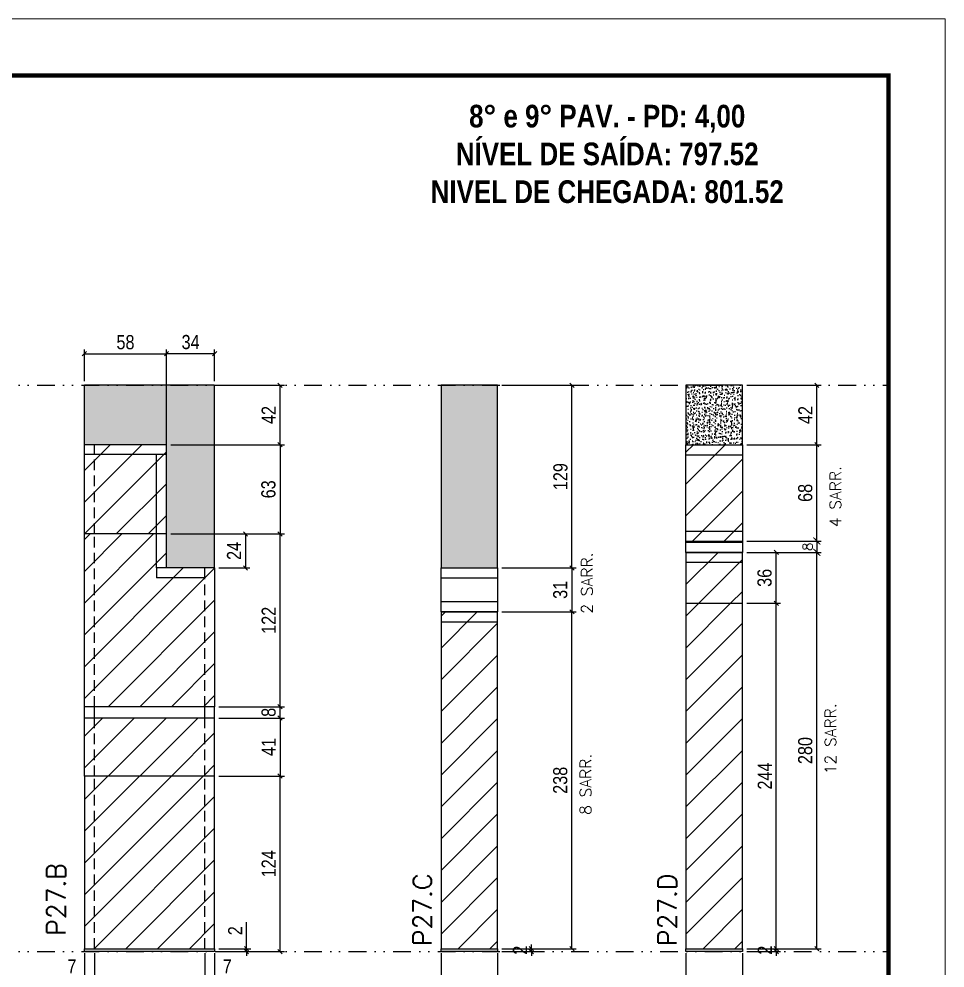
# Model space of a CAD drawing. Extents: x 28748 to 35002, y 14885 to 43501.
# Drawn here: x 29579 to 30233, y 39385 to 40055 of the extents above; entities that cross this region are included whole.
import ezdxf

# ---------------------------------------------------------------- set-up
doc = ezdxf.new("R2010")
doc.units = 0
for name, pattern in [('DASHED', [0.75, 0.5, -0.25]), ('DIVIDE2', [0.625, 0.25, -0.125, 0, -0.125, 0, -0.125]), ('HIDDEN', [0.375, 0.25, -0.125])]:
    doc.linetypes.add(name, pattern=pattern)
for name, color, linetype in [('COTA', 241, 'Continuous'), ('NOMENCLATURA', 7, 'Continuous'), ('Nível', 160, 'Continuous'), ('Painéis', 200, 'Continuous'), ('SARR_2.2x7', 40, 'Continuous'), ('Sarrafo de Pressão', 42, 'HIDDEN')]:
    doc.layers.add(name, color=color, linetype=linetype)
for name, color, linetype, lineweight in [('Folhas', 255, 'Continuous', 9), ('Hachura', 251, 'Continuous', 9), ('SARRAFO DE PRESSAO', 251, 'DASHED', 9), ('Texto Seção', 7, 'Continuous', 15)]:
    doc.layers.add(name, color=color, linetype=linetype, lineweight=lineweight)
doc.styles.add('COTA TECNICA', font='techl___.ttf', dxfattribs={"height": 10})
doc.styles.add('COTA TECNICA-50', font='techl___.ttf', dxfattribs={"height": 10})
doc.styles.add('REGUA-120', font='ROMANS.shx', dxfattribs={"height": 15})
doc.styles.add('ROMANC', font='techb___.ttf', dxfattribs={"height": 2.5})
doc.styles.add('ROMANS', font='romans.shx')
doc.dimstyles.new('COTA PAINEL-50', dxfattribs={"dimtxt": 10, "dimasz": 3, "dimexe": 3, "dimexo": 3, "dimgap": 3, "dimtad": 1, "dimdec": 1, "dimzin": 12, "dimdsep": 46, "dimtxsty": 'COTA TECNICA-50', "dimblk1": 'OBLIQUE', "dimblk2": 'OBLIQUE', "dimsah": 1, "dimcen": 0.9, "dimclrd": 4, "dimclre": 4, "dimclrt": 240, "dimadec": 1, "dimazin": 3, "dimtfac": 1, "dimtdec": 1, "dimtmove": 0, "dimatfit": 3, "dimfxl": 1, "dimtolj": 1, "dimtzin": 12, "dimarcsym": 0})
doc.dimstyles.new('Cota Paínel', dxfattribs={"dimtxt": 7, "dimasz": 5, "dimexe": 3, "dimexo": 3, "dimgap": 3, "dimtad": 1, "dimdec": 1, "dimzin": 12, "dimdsep": 46, "dimtxsty": 'ROMANS', "dimblk": 'ARCHTICK', "dimcen": 0, "dimclrd": 4, "dimclre": 4, "dimclrt": 1, "dimadec": 1, "dimazin": 3, "dimtfac": 1, "dimtdec": 1, "dimtmove": 0, "dimatfit": 3, "dimldrblk": 'OBLIQUE', "dimfxl": 1, "dimtolj": 1, "dimtzin": 12, "dimarcsym": 0})
doc.dimstyles.new('PAINEL', dxfattribs={"dimtxt": 10, "dimasz": 3, "dimexe": 3, "dimexo": 3, "dimgap": 3, "dimtad": 1, "dimdec": 1, "dimzin": 12, "dimdsep": 46, "dimtxsty": 'COTA TECNICA', "dimblk1": 'OBLIQUE', "dimblk2": 'OBLIQUE', "dimsah": 1, "dimcen": 0.9, "dimclrd": 4, "dimclre": 4, "dimclrt": 240, "dimadec": 1, "dimazin": 3, "dimtfac": 1, "dimtdec": 1, "dimtmove": 0, "dimatfit": 3, "dimfxl": 1, "dimtolj": 1, "dimtzin": 12, "dimarcsym": 0})
pattern_1 = [(45, (-100172.502, 8260.539), (-11.2253202, 11.2253202), [])]

# ---------------------------------------------------------------- blocks, each defined once
blk = doc.blocks.new('9999999999')
at = {"layer": 'Folhas'}
blk.add_lwpolyline([(98138.98, 34190.21), (99623.98, 34190.21), (99623.98, 35240.21), (98138.98, 35240.21)], close=True, dxfattribs=at)
at = {"layer": 'Folhas', "color": 30, "const_width": 3}
blk.add_lwpolyline([(98213.98, 34230.21), (99583.98, 34230.21), (99583.98, 35200.21), (98213.98, 35200.21)], close=True, dxfattribs=at)
blk = doc.blocks.new('_Oblique')
at = {"color": 0, "linetype": 'ByBlock', "lineweight": -2}
blk.add_line((-0.5, -0.5), (0.5, 0.5), dxfattribs=at)
blk = doc.blocks.new('*D172')
at = {"layer": 'COTA', "color": 4, "lineweight": -2, "transparency": 16777216}
for p, q in [((29920.28, 39636.28), (29972.77, 39636.28)), ((29969.77, 39398.3), (29969.77, 39636.28)), ((29920.28, 39398.3), (29972.77, 39398.3))]:
    blk.add_line(p, q, dxfattribs=at)
at = {"layer": 'Defpoints', "color": 0, "transparency": 16777216}
for p in [(29917.28, 39636.28), (29969.77, 39636.28), (29917.28, 39398.3)]:
    blk.add_point(p, dxfattribs=at)
at = {"layer": 'COTA', "color": 4, "lineweight": -2, "transparency": 16777216, "xscale": 3, "yscale": 3, "zscale": 3}
for p, rotation in [((29969.77, 39636.28), 90), ((29969.77, 39398.3), 270)]:
    blk.add_blockref('_Oblique', p, dxfattribs=dict(at, rotation=rotation))
at = {"layer": 'COTA', "color": 240, "transparency": 16777216, "insert": (29961.53, 39517.29), "char_height": 10, "attachment_point": 5, "rotation": 90, "style": 'COTA TECNICA'}
blk.add_mtext('\\A1;238', dxfattribs=at)
blk = doc.blocks.new('*D173')
at = {"layer": 'COTA', "color": 4, "lineweight": -2, "transparency": 16777216}
for p, q in [((29920.28, 39796.3), (29972.77, 39796.3)), ((29969.77, 39667.28), (29969.77, 39796.3)), ((29920.28, 39667.28), (29972.77, 39667.28))]:
    blk.add_line(p, q, dxfattribs=at)
at = {"layer": 'Defpoints', "color": 0, "transparency": 16777216}
for p in [(29917.28, 39796.3), (29969.77, 39796.3), (29917.28, 39667.28)]:
    blk.add_point(p, dxfattribs=at)
at = {"layer": 'COTA', "color": 4, "lineweight": -2, "transparency": 16777216, "xscale": 3, "yscale": 3, "zscale": 3}
for p, rotation in [((29969.77, 39796.3), 90), ((29969.77, 39667.28), 270)]:
    blk.add_blockref('_Oblique', p, dxfattribs=dict(at, rotation=rotation))
at = {"layer": 'COTA', "color": 240, "transparency": 16777216, "insert": (29961.68, 39731.79), "char_height": 10, "attachment_point": 5, "rotation": 90, "style": 'COTA TECNICA'}
blk.add_mtext('\\A1;129', dxfattribs=at)
blk = doc.blocks.new('*D174')
at = {"layer": 'COTA', "color": 4, "lineweight": -2, "transparency": 16777216}
for p, q in [((29877.28, 39395.3), (29877.28, 39353.57)), ((29917.28, 39395.3), (29917.28, 39353.57)), ((29877.28, 39356.57), (29917.28, 39356.57))]:
    blk.add_line(p, q, dxfattribs=at)
at = {"layer": 'Defpoints', "color": 0, "transparency": 16777216}
for p in [(29877.28, 39398.3), (29917.28, 39398.3), (29917.28, 39356.57)]:
    blk.add_point(p, dxfattribs=at)
at = {"layer": 'COTA', "color": 4, "lineweight": -2, "transparency": 16777216, "xscale": 3, "yscale": 3, "zscale": 3, "rotation": 180}
blk.add_blockref('_Oblique', (29877.28, 39356.57), dxfattribs=at)
at = {"layer": 'COTA', "color": 4, "lineweight": -2, "transparency": 16777216, "xscale": 3, "yscale": 3, "zscale": 3}
blk.add_blockref('_Oblique', (29917.28, 39356.57), dxfattribs=at)
at = {"layer": 'COTA', "color": 240, "transparency": 16777216, "insert": (29897.28, 39364.68), "char_height": 10, "attachment_point": 5, "style": 'COTA TECNICA'}
blk.add_mtext('\\A1;40', dxfattribs=at)
blk = doc.blocks.new('*D175')
at = {"layer": 'COTA', "color": 4, "lineweight": -2, "transparency": 16777216}
for p, q in [((29941.1, 39398.3), (29941.1, 39401.3)), ((29920.28, 39398.3), (29944.1, 39398.3)), ((29920.28, 39396.3), (29944.1, 39396.3)), ((29941.1, 39396.3), (29941.1, 39398.3)), ((29941.1, 39396.3), (29941.1, 39393.3))]:
    blk.add_line(p, q, dxfattribs=at)
at = {"layer": 'Defpoints', "color": 0, "transparency": 16777216}
for p in [(29917.28, 39398.3), (29917.28, 39396.3), (29941.1, 39398.3)]:
    blk.add_point(p, dxfattribs=at)
at = {"layer": 'COTA', "color": 4, "lineweight": -2, "transparency": 16777216, "xscale": 3, "yscale": 3, "zscale": 3}
for p, rotation in [((29941.1, 39398.3), 270), ((29941.1, 39396.3), 90)]:
    blk.add_blockref('_Oblique', p, dxfattribs=dict(at, rotation=rotation))
at = {"layer": 'COTA', "color": 240, "transparency": 16777216, "insert": (29933.1, 39397.3), "char_height": 10, "attachment_point": 5, "rotation": 90, "style": 'COTA TECNICA-50'}
blk.add_mtext('\\A1;2', dxfattribs=at)
blk = doc.blocks.new('*D361')
at = {"layer": 'COTA', "color": 4, "lineweight": -2, "transparency": 16777216}
for p, q in [((29625.33, 39395.3), (29625.33, 39341.13)), ((29717.33, 39395.3), (29717.33, 39341.13)), ((29625.33, 39344.13), (29717.33, 39344.13))]:
    blk.add_line(p, q, dxfattribs=at)
at = {"layer": 'Defpoints', "color": 0, "transparency": 16777216}
for p in [(29625.33, 39398.3), (29717.33, 39398.3), (29717.33, 39344.13)]:
    blk.add_point(p, dxfattribs=at)
at = {"layer": 'COTA', "color": 4, "lineweight": -2, "transparency": 16777216, "xscale": 3, "yscale": 3, "zscale": 3, "rotation": 180}
blk.add_blockref('_Oblique', (29625.33, 39344.13), dxfattribs=at)
at = {"layer": 'COTA', "color": 4, "lineweight": -2, "transparency": 16777216, "xscale": 3, "yscale": 3, "zscale": 3}
blk.add_blockref('_Oblique', (29717.33, 39344.13), dxfattribs=at)
at = {"layer": 'COTA', "color": 240, "transparency": 16777216, "insert": (29671.33, 39352.21), "char_height": 10, "attachment_point": 5, "style": 'COTA TECNICA'}
blk.add_mtext('\\A1;92', dxfattribs=at)
blk = doc.blocks.new('*D362')
at = {"layer": 'COTA', "color": 4, "lineweight": -2, "transparency": 16777216}
for p, q in [((29720.33, 39520.3), (29766.57, 39520.3)), ((29763.57, 39396.3), (29763.57, 39520.3)), ((29720.33, 39396.3), (29766.57, 39396.3))]:
    blk.add_line(p, q, dxfattribs=at)
at = {"layer": 'Defpoints', "color": 0, "transparency": 16777216}
for p in [(29717.33, 39520.3), (29763.57, 39520.3), (29717.33, 39396.3)]:
    blk.add_point(p, dxfattribs=at)
at = {"layer": 'COTA', "color": 4, "lineweight": -2, "transparency": 16777216, "xscale": 3, "yscale": 3, "zscale": 3}
for p, rotation in [((29763.57, 39520.3), 90), ((29763.57, 39396.3), 270)]:
    blk.add_blockref('_Oblique', p, dxfattribs=dict(at, rotation=rotation))
at = {"layer": 'COTA', "color": 240, "transparency": 16777216, "insert": (29755.5, 39458.3), "char_height": 10, "attachment_point": 5, "rotation": 90, "style": 'COTA TECNICA-50'}
blk.add_mtext('\\A1;124', dxfattribs=at)
blk = doc.blocks.new('*D363')
at = {"layer": 'COTA', "color": 4, "lineweight": -2, "transparency": 16777216}
for p, q in [((29739.86, 39398.3), (29739.86, 39417.1)), ((29720.33, 39398.3), (29742.86, 39398.3)), ((29720.33, 39396.3), (29742.86, 39396.3)), ((29739.86, 39396.3), (29739.86, 39398.3)), ((29739.86, 39396.3), (29739.86, 39393.3))]:
    blk.add_line(p, q, dxfattribs=at)
at = {"layer": 'Defpoints', "color": 0, "transparency": 16777216}
for p in [(29717.33, 39398.3), (29717.33, 39396.3), (29739.86, 39396.3)]:
    blk.add_point(p, dxfattribs=at)
at = {"layer": 'COTA', "color": 4, "lineweight": -2, "transparency": 16777216, "xscale": 3, "yscale": 3, "zscale": 3}
for p, rotation in [((29739.86, 39398.3), 270), ((29739.86, 39396.3), 90)]:
    blk.add_blockref('_Oblique', p, dxfattribs=dict(at, rotation=rotation))
at = {"layer": 'COTA', "color": 240, "transparency": 16777216, "insert": (29731.86, 39411.05), "char_height": 10, "attachment_point": 5, "rotation": 90, "style": 'COTA TECNICA-50'}
blk.add_mtext('\\A1;2', dxfattribs=at)
blk = doc.blocks.new('*D364')
at = {"layer": 'COTA', "color": 4, "lineweight": -2, "transparency": 16777216}
for p, q in [((29632.33, 39395.3), (29632.33, 39374.79)), ((29625.33, 39393.3), (29625.33, 39374.79)), ((29625.33, 39377.79), (29610.6, 39377.79)), ((29632.33, 39377.79), (29625.33, 39377.79))]:
    blk.add_line(p, q, dxfattribs=at)
at = {"layer": 'Defpoints', "color": 0, "transparency": 16777216}
for p in [(29625.33, 39396.3), (29632.33, 39398.3), (29625.33, 39377.79)]:
    blk.add_point(p, dxfattribs=at)
at = {"layer": 'COTA', "color": 4, "lineweight": -2, "transparency": 16777216, "xscale": 3, "yscale": 3, "zscale": 3, "rotation": 180}
blk.add_blockref('_Oblique', (29625.33, 39377.79), dxfattribs=at)
at = {"layer": 'COTA', "color": 4, "lineweight": -2, "transparency": 16777216, "xscale": 3, "yscale": 3, "zscale": 3}
blk.add_blockref('_Oblique', (29632.33, 39377.79), dxfattribs=at)
at = {"layer": 'COTA', "color": 240, "transparency": 16777216, "insert": (29616.47, 39385.87), "char_height": 10, "attachment_point": 5, "style": 'COTA TECNICA-50'}
blk.add_mtext('\\A1;7', dxfattribs=at)
blk = doc.blocks.new('*D365')
at = {"layer": 'COTA', "color": 4, "lineweight": -2, "transparency": 16777216}
for p, q in [((29710.33, 39395.3), (29710.33, 39374.79)), ((29717.33, 39393.3), (29717.33, 39374.79)), ((29710.33, 39377.79), (29717.33, 39377.79)), ((29717.33, 39377.79), (29732.06, 39377.79))]:
    blk.add_line(p, q, dxfattribs=at)
at = {"layer": 'Defpoints', "color": 0, "transparency": 16777216}
for p in [(29710.33, 39398.3), (29717.33, 39396.3), (29717.33, 39377.79)]:
    blk.add_point(p, dxfattribs=at)
at = {"layer": 'COTA', "color": 4, "lineweight": -2, "transparency": 16777216, "xscale": 3, "yscale": 3, "zscale": 3, "rotation": 180}
blk.add_blockref('_Oblique', (29710.33, 39377.79), dxfattribs=at)
at = {"layer": 'COTA', "color": 4, "lineweight": -2, "transparency": 16777216, "xscale": 3, "yscale": 3, "zscale": 3}
blk.add_blockref('_Oblique', (29717.33, 39377.79), dxfattribs=at)
at = {"layer": 'COTA', "color": 240, "transparency": 16777216, "insert": (29726.2, 39385.87), "char_height": 10, "attachment_point": 5, "style": 'COTA TECNICA-50'}
blk.add_mtext('\\A1;7', dxfattribs=at)
blk = doc.blocks.new('*D366')
at = {"layer": 'COTA', "color": 4, "linetype": 'ByBlock', "lineweight": -2, "transparency": 16777216}
for p, q in [((29686.33, 39691.3), (29766.57, 39691.3)), ((29763.57, 39569.3), (29763.57, 39691.3)), ((29720.33, 39569.3), (29766.57, 39569.3))]:
    blk.add_line(p, q, dxfattribs=at)
at = {"layer": 'Defpoints', "color": 0, "linetype": 'ByBlock', "transparency": 16777216}
for p in [(29683.33, 39691.3), (29763.57, 39691.3), (29717.33, 39569.3)]:
    blk.add_point(p, dxfattribs=at)
at = {"layer": 'COTA', "color": 4, "linetype": 'ByBlock', "lineweight": -2, "transparency": 16777216, "xscale": 3, "yscale": 3, "zscale": 3}
for p, rotation in [((29763.57, 39691.3), 90), ((29763.57, 39569.3), 270)]:
    blk.add_blockref('_Oblique', p, dxfattribs=dict(at, rotation=rotation))
at = {"layer": 'COTA', "color": 240, "linetype": 'ByBlock', "transparency": 16777216, "insert": (29755.51, 39630.3), "char_height": 10, "attachment_point": 5, "rotation": 90, "style": 'COTA TECNICA'}
blk.add_mtext('\\A1;122', dxfattribs=at)
blk = doc.blocks.new('*D2060')
at = {"layer": 'COTA', "color": 4, "lineweight": -2, "transparency": 16777216}
for p, q in [((29683.33, 39730.3), (29683.33, 39821.55)), ((29717.33, 39818.55), (29683.33, 39818.55)), ((29717.33, 39799.3), (29717.33, 39821.55))]:
    blk.add_line(p, q, dxfattribs=at)
at = {"layer": 'Defpoints', "color": 0, "transparency": 16777216}
for p in [(29683.33, 39818.55), (29717.33, 39796.3), (29683.33, 39727.3)]:
    blk.add_point(p, dxfattribs=at)
at = {"layer": 'COTA', "color": 4, "lineweight": -2, "transparency": 16777216, "xscale": 3, "yscale": 3, "zscale": 3, "rotation": 180}
blk.add_blockref('_Oblique', (29683.33, 39818.55), dxfattribs=at)
at = {"layer": 'COTA', "color": 4, "lineweight": -2, "transparency": 16777216, "xscale": 3, "yscale": 3, "zscale": 3}
blk.add_blockref('_Oblique', (29717.33, 39818.55), dxfattribs=at)
at = {"layer": 'COTA', "color": 240, "transparency": 16777216, "insert": (29700.33, 39826.77), "char_height": 10, "attachment_point": 5, "style": 'COTA TECNICA-50'}
blk.add_mtext('\\A1;34', dxfattribs=at)
blk = doc.blocks.new('*D1389')
at = {"layer": 'COTA', "color": 4, "lineweight": -2, "transparency": 16777216}
for p, q in [((30093.28, 39678.28), (30145.77, 39678.28)), ((30142.77, 39398.3), (30142.77, 39678.28)), ((30093.28, 39398.3), (30145.77, 39398.3))]:
    blk.add_line(p, q, dxfattribs=at)
at = {"layer": 'Defpoints', "color": 0, "transparency": 16777216}
for p in [(30090.28, 39678.28), (30142.77, 39678.28), (30090.28, 39398.3)]:
    blk.add_point(p, dxfattribs=at)
at = {"layer": 'COTA', "color": 4, "lineweight": -2, "transparency": 16777216, "xscale": 3, "yscale": 3, "zscale": 3}
for p, rotation in [((30142.77, 39678.28), 90), ((30142.77, 39398.3), 270)]:
    blk.add_blockref('_Oblique', p, dxfattribs=dict(at, rotation=rotation))
at = {"layer": 'COTA', "color": 240, "transparency": 16777216, "insert": (30134.64, 39538.29), "char_height": 10, "attachment_point": 5, "rotation": 90, "style": 'COTA TECNICA'}
blk.add_mtext('\\A1;280', dxfattribs=at)
blk = doc.blocks.new('*D1390')
at = {"layer": 'COTA', "color": 4, "lineweight": -2, "transparency": 16777216}
for p, q in [((30093.28, 39796.3), (30145.77, 39796.3)), ((30142.77, 39754.28), (30142.77, 39796.3)), ((30093.28, 39754.28), (30145.77, 39754.28))]:
    blk.add_line(p, q, dxfattribs=at)
at = {"layer": 'Defpoints', "color": 0, "transparency": 16777216}
for p in [(30090.28, 39796.3), (30142.77, 39796.3), (30090.28, 39754.28)]:
    blk.add_point(p, dxfattribs=at)
at = {"layer": 'COTA', "color": 4, "lineweight": -2, "transparency": 16777216, "xscale": 3, "yscale": 3, "zscale": 3}
for p, rotation in [((30142.77, 39796.3), 90), ((30142.77, 39754.28), 270)]:
    blk.add_blockref('_Oblique', p, dxfattribs=dict(at, rotation=rotation))
at = {"layer": 'COTA', "color": 240, "transparency": 16777216, "insert": (30134.69, 39775.29), "char_height": 10, "attachment_point": 5, "rotation": 90, "style": 'COTA TECNICA'}
blk.add_mtext('\\A1;42', dxfattribs=at)
blk = doc.blocks.new('*D1391')
at = {"layer": 'COTA', "color": 4, "lineweight": -2, "transparency": 16777216}
for p, q in [((30050.28, 39395.3), (30050.28, 39353.57)), ((30090.28, 39395.3), (30090.28, 39353.57)), ((30050.28, 39356.57), (30090.28, 39356.57))]:
    blk.add_line(p, q, dxfattribs=at)
at = {"layer": 'Defpoints', "color": 0, "transparency": 16777216}
for p in [(30050.28, 39398.3), (30090.28, 39398.3), (30090.28, 39356.57)]:
    blk.add_point(p, dxfattribs=at)
at = {"layer": 'COTA', "color": 4, "lineweight": -2, "transparency": 16777216, "xscale": 3, "yscale": 3, "zscale": 3, "rotation": 180}
blk.add_blockref('_Oblique', (30050.28, 39356.57), dxfattribs=at)
at = {"layer": 'COTA', "color": 4, "lineweight": -2, "transparency": 16777216, "xscale": 3, "yscale": 3, "zscale": 3}
blk.add_blockref('_Oblique', (30090.28, 39356.57), dxfattribs=at)
at = {"layer": 'COTA', "color": 240, "transparency": 16777216, "insert": (30070.28, 39364.68), "char_height": 10, "attachment_point": 5, "style": 'COTA TECNICA'}
blk.add_mtext('\\A1;40', dxfattribs=at)
blk = doc.blocks.new('*D1392')
at = {"layer": 'COTA', "color": 4, "lineweight": -2, "transparency": 16777216}
for p, q in [((30114.09, 39398.3), (30114.09, 39401.3)), ((30093.28, 39398.3), (30117.09, 39398.3)), ((30093.28, 39396.3), (30117.09, 39396.3)), ((30114.09, 39396.3), (30114.09, 39398.3)), ((30114.09, 39396.3), (30114.09, 39393.3))]:
    blk.add_line(p, q, dxfattribs=at)
at = {"layer": 'Defpoints', "color": 0, "transparency": 16777216}
for p in [(30090.28, 39398.3), (30090.28, 39396.3), (30114.09, 39398.3)]:
    blk.add_point(p, dxfattribs=at)
at = {"layer": 'COTA', "color": 4, "lineweight": -2, "transparency": 16777216, "xscale": 3, "yscale": 3, "zscale": 3}
for p, rotation in [((30114.09, 39398.3), 270), ((30114.09, 39396.3), 90)]:
    blk.add_blockref('_Oblique', p, dxfattribs=dict(at, rotation=rotation))
at = {"layer": 'COTA', "color": 240, "transparency": 16777216, "insert": (30106.09, 39397.3), "char_height": 10, "attachment_point": 5, "rotation": 90, "style": 'COTA TECNICA-50'}
blk.add_mtext('\\A1;2', dxfattribs=at)
blk = doc.blocks.new('*D2061')
at = {"layer": 'COTA', "color": 4, "linetype": 'ByBlock', "lineweight": -2, "transparency": 16777216}
for p, q in [((30093.28, 39642.3), (30117.09, 39642.3)), ((30114.09, 39398.3), (30114.09, 39642.3)), ((30093.28, 39398.3), (30117.09, 39398.3))]:
    blk.add_line(p, q, dxfattribs=at)
at = {"layer": 'Defpoints', "color": 0, "linetype": 'ByBlock', "transparency": 16777216}
for p in [(30090.28, 39642.3), (30114.09, 39642.3), (30090.28, 39398.3)]:
    blk.add_point(p, dxfattribs=at)
at = {"layer": 'COTA', "color": 4, "linetype": 'ByBlock', "lineweight": -2, "transparency": 16777216, "xscale": 3, "yscale": 3, "zscale": 3}
for p, rotation in [((30114.09, 39642.3), 90), ((30114.09, 39398.3), 270)]:
    blk.add_blockref('_Oblique', p, dxfattribs=dict(at, rotation=rotation))
at = {"layer": 'COTA', "color": 240, "linetype": 'ByBlock', "transparency": 16777216, "insert": (30106.02, 39520.3), "char_height": 10, "attachment_point": 5, "rotation": 90, "style": 'COTA TECNICA'}
blk.add_mtext('\\A1;244', dxfattribs=at)
blk = doc.blocks.new('*D2062')
at = {"layer": 'COTA', "color": 4, "linetype": 'ByBlock', "lineweight": -2, "transparency": 16777216}
for p, q in [((30093.28, 39678.28), (30117.09, 39678.28)), ((30114.09, 39642.3), (30114.09, 39678.28)), ((30093.28, 39642.3), (30117.09, 39642.3))]:
    blk.add_line(p, q, dxfattribs=at)
at = {"layer": 'Defpoints', "color": 0, "linetype": 'ByBlock', "transparency": 16777216}
for p in [(30090.28, 39678.28), (30114.09, 39678.28), (30090.28, 39642.3)]:
    blk.add_point(p, dxfattribs=at)
at = {"layer": 'COTA', "color": 4, "linetype": 'ByBlock', "lineweight": -2, "transparency": 16777216, "xscale": 3, "yscale": 3, "zscale": 3}
for p, rotation in [((30114.09, 39678.28), 90), ((30114.09, 39642.3), 270)]:
    blk.add_blockref('_Oblique', p, dxfattribs=dict(at, rotation=rotation))
at = {"layer": 'COTA', "color": 240, "linetype": 'ByBlock', "transparency": 16777216, "insert": (30105.87, 39660.29), "char_height": 10, "attachment_point": 5, "rotation": 90, "style": 'COTA TECNICA'}
blk.add_mtext('\\A1;36', dxfattribs=at)
blk = doc.blocks.new('*D2097')
at = {"layer": 'COTA', "color": 4, "lineweight": -2, "transparency": 16777216}
for p, q in [((29686.33, 39754.3), (29766.57, 39754.3)), ((29763.57, 39754.3), (29763.57, 39691.3)), ((29686.33, 39691.3), (29766.57, 39691.3))]:
    blk.add_line(p, q, dxfattribs=at)
at = {"layer": 'Defpoints', "color": 0, "transparency": 16777216}
for p in [(29683.33, 39754.3), (29683.33, 39691.3), (29763.57, 39691.3)]:
    blk.add_point(p, dxfattribs=at)
at = {"layer": 'COTA', "color": 4, "lineweight": -2, "transparency": 16777216, "xscale": 3, "yscale": 3, "zscale": 3}
for p, rotation in [((29763.57, 39754.3), 90), ((29763.57, 39691.3), 270)]:
    blk.add_blockref('_Oblique', p, dxfattribs=dict(at, rotation=rotation))
at = {"layer": 'COTA', "color": 240, "transparency": 16777216, "insert": (29755.35, 39722.8), "char_height": 10, "attachment_point": 5, "rotation": 90, "style": 'COTA TECNICA'}
blk.add_mtext('\\A1;63', dxfattribs=at)
blk = doc.blocks.new('*D2098')
at = {"layer": 'COTA', "color": 4, "lineweight": -2, "transparency": 16777216}
for p, q in [((29686.33, 39691.3), (29742.1, 39691.3)), ((29739.1, 39691.3), (29739.1, 39667.3)), ((29720.33, 39667.3), (29742.1, 39667.3))]:
    blk.add_line(p, q, dxfattribs=at)
at = {"layer": 'Defpoints', "color": 0, "transparency": 16777216}
for p in [(29683.33, 39691.3), (29717.33, 39667.3), (29739.1, 39667.3)]:
    blk.add_point(p, dxfattribs=at)
at = {"layer": 'COTA', "color": 4, "lineweight": -2, "transparency": 16777216, "xscale": 3, "yscale": 3, "zscale": 3}
for p, rotation in [((29739.1, 39691.3), 90), ((29739.1, 39667.3), 270)]:
    blk.add_blockref('_Oblique', p, dxfattribs=dict(at, rotation=rotation))
at = {"layer": 'COTA', "color": 240, "transparency": 16777216, "insert": (29731.03, 39679.3), "char_height": 10, "attachment_point": 5, "rotation": 90, "style": 'COTA TECNICA'}
blk.add_mtext('\\A1;24', dxfattribs=at)
blk = doc.blocks.new('*D2207')
at = {"layer": 'COTA', "color": 4, "lineweight": -2, "transparency": 16777216}
for p, q in [((29625.33, 39799.3), (29625.33, 39821.55)), ((29625.33, 39818.55), (29683.33, 39818.55)), ((29683.33, 39757.3), (29683.33, 39821.55))]:
    blk.add_line(p, q, dxfattribs=at)
at = {"layer": 'Defpoints', "color": 0, "transparency": 16777216}
for p in [(29683.33, 39818.55), (29625.33, 39796.3), (29683.33, 39754.3)]:
    blk.add_point(p, dxfattribs=at)
at = {"layer": 'COTA', "color": 4, "lineweight": -2, "transparency": 16777216, "xscale": 3, "yscale": 3, "zscale": 3, "rotation": 180}
blk.add_blockref('_Oblique', (29625.33, 39818.55), dxfattribs=at)
at = {"layer": 'COTA', "color": 4, "lineweight": -2, "transparency": 16777216, "xscale": 3, "yscale": 3, "zscale": 3}
blk.add_blockref('_Oblique', (29683.33, 39818.55), dxfattribs=at)
at = {"layer": 'COTA', "color": 240, "transparency": 16777216, "insert": (29654.33, 39826.68), "char_height": 10, "attachment_point": 5, "style": 'COTA TECNICA'}
blk.add_mtext('\\A1;58', dxfattribs=at)
blk = doc.blocks.new('*D2208')
at = {"layer": 'COTA', "color": 4, "lineweight": -2, "transparency": 16777216}
for p, q in [((29720.33, 39796.3), (29766.57, 39796.3)), ((29763.57, 39754.3), (29763.57, 39796.3)), ((29686.33, 39754.3), (29766.57, 39754.3))]:
    blk.add_line(p, q, dxfattribs=at)
at = {"layer": 'Defpoints', "color": 0, "transparency": 16777216}
for p in [(29717.33, 39796.3), (29763.57, 39796.3), (29683.33, 39754.3)]:
    blk.add_point(p, dxfattribs=at)
at = {"layer": 'COTA', "color": 4, "lineweight": -2, "transparency": 16777216, "xscale": 3, "yscale": 3, "zscale": 3}
for p, rotation in [((29763.57, 39796.3), 90), ((29763.57, 39754.3), 270)]:
    blk.add_blockref('_Oblique', p, dxfattribs=dict(at, rotation=rotation))
at = {"layer": 'COTA', "color": 240, "transparency": 16777216, "insert": (29755.5, 39775.3), "char_height": 10, "attachment_point": 5, "rotation": 90, "style": 'COTA TECNICA'}
blk.add_mtext('\\A1;42', dxfattribs=at)
blk = doc.blocks.new('*D2371')
at = {"layer": 'COTA', "color": 4, "lineweight": -2, "transparency": 16777216}
for p, q in [((29720.33, 39561.3), (29766.57, 39561.3)), ((29763.57, 39561.3), (29763.57, 39520.3)), ((29720.33, 39520.3), (29766.57, 39520.3))]:
    blk.add_line(p, q, dxfattribs=at)
at = {"layer": 'Defpoints', "color": 0, "transparency": 16777216}
for p in [(29717.33, 39561.3), (29717.33, 39520.3), (29763.57, 39520.3)]:
    blk.add_point(p, dxfattribs=at)
at = {"layer": 'COTA', "color": 4, "lineweight": -2, "transparency": 16777216, "xscale": 3, "yscale": 3, "zscale": 3}
for p, rotation in [((29763.57, 39561.3), 90), ((29763.57, 39520.3), 270)]:
    blk.add_blockref('_Oblique', p, dxfattribs=dict(at, rotation=rotation))
at = {"layer": 'COTA', "color": 240, "transparency": 16777216, "insert": (29755.5, 39540.8), "char_height": 10, "attachment_point": 5, "rotation": 90, "style": 'COTA TECNICA'}
blk.add_mtext('\\A1;41', dxfattribs=at)
blk = doc.blocks.new('_ArchTick')
at = {"color": 0, "linetype": 'ByBlock', "const_width": 0.15}
blk.add_lwpolyline([(-0.5, -0.5), (0.5, 0.5)], dxfattribs=at)
blk = doc.blocks.new('*D2372')
at = {"layer": 'COTA', "color": 4, "lineweight": -2, "transparency": 16777216}
for p, q in [((30093.28, 39686.28), (30145.77, 39686.28)), ((30142.77, 39686.28), (30142.77, 39678.28)), ((30093.28, 39678.28), (30145.77, 39678.28))]:
    blk.add_line(p, q, dxfattribs=at)
at = {"layer": 'Defpoints', "color": 0, "transparency": 16777216}
for p in [(30090.28, 39686.28), (30090.28, 39678.28), (30142.77, 39678.28)]:
    blk.add_point(p, dxfattribs=at)
at = {"layer": 'COTA', "color": 4, "lineweight": -2, "transparency": 16777216, "xscale": 5, "yscale": 5, "zscale": 5}
for p, rotation in [((30142.77, 39686.28), 90), ((30142.77, 39678.28), 270)]:
    blk.add_blockref('_ArchTick', p, dxfattribs=dict(at, rotation=rotation))
at = {"layer": 'COTA', "color": 1, "transparency": 16777216, "insert": (30136.27, 39682.28), "char_height": 7, "attachment_point": 5, "rotation": 90, "style": 'ROMANS'}
blk.add_mtext('\\A1;8', dxfattribs=at)
blk = doc.blocks.new('*D2510')
at = {"layer": 'COTA', "color": 4, "lineweight": -2, "transparency": 16777216}
for p, q in [((29720.33, 39569.3), (29766.57, 39569.3)), ((29763.57, 39561.3), (29763.57, 39569.3)), ((29720.33, 39561.3), (29766.57, 39561.3))]:
    blk.add_line(p, q, dxfattribs=at)
at = {"layer": 'Defpoints', "color": 0, "transparency": 16777216}
for p in [(29717.33, 39569.3), (29763.57, 39569.3), (29717.33, 39561.3)]:
    blk.add_point(p, dxfattribs=at)
at = {"layer": 'COTA', "color": 4, "lineweight": -2, "transparency": 16777216, "xscale": 3, "yscale": 3, "zscale": 3}
for p, rotation in [((29763.57, 39569.3), 90), ((29763.57, 39561.3), 270)]:
    blk.add_blockref('_Oblique', p, dxfattribs=dict(at, rotation=rotation))
at = {"layer": 'COTA', "color": 240, "transparency": 16777216, "insert": (29755.48, 39565.3), "char_height": 10, "attachment_point": 5, "rotation": 90, "style": 'COTA TECNICA'}
blk.add_mtext('\\A1;8', dxfattribs=at)
blk = doc.blocks.new('*D2511')
at = {"layer": 'COTA', "color": 4, "lineweight": -2, "transparency": 16777216}
for p, q in [((30093.28, 39754.28), (30145.77, 39754.28)), ((30142.77, 39686.28), (30142.77, 39754.28)), ((30093.28, 39686.28), (30145.77, 39686.28))]:
    blk.add_line(p, q, dxfattribs=at)
at = {"layer": 'Defpoints', "color": 0, "transparency": 16777216}
for p in [(30090.28, 39754.28), (30142.77, 39754.28), (30090.28, 39686.28)]:
    blk.add_point(p, dxfattribs=at)
at = {"layer": 'COTA', "color": 4, "lineweight": -2, "transparency": 16777216, "xscale": 3, "yscale": 3, "zscale": 3}
for p, rotation in [((30142.77, 39754.28), 90), ((30142.77, 39686.28), 270)]:
    blk.add_blockref('_Oblique', p, dxfattribs=dict(at, rotation=rotation))
at = {"layer": 'COTA', "color": 240, "transparency": 16777216, "insert": (30134.64, 39720.28), "char_height": 10, "attachment_point": 5, "rotation": 90, "style": 'COTA TECNICA'}
blk.add_mtext('\\A1;68', dxfattribs=at)
blk = doc.blocks.new('*D2516')
at = {"layer": 'COTA', "color": 4, "lineweight": -2, "transparency": 16777216}
for p, q in [((29920.28, 39667.31), (29972.77, 39667.31)), ((29969.77, 39667.31), (29969.77, 39636.28)), ((29920.28, 39636.28), (29972.77, 39636.28))]:
    blk.add_line(p, q, dxfattribs=at)
at = {"layer": 'Defpoints', "color": 0, "transparency": 16777216}
for p in [(29917.28, 39667.31), (29917.28, 39636.28), (29969.77, 39636.28)]:
    blk.add_point(p, dxfattribs=at)
at = {"layer": 'COTA', "color": 4, "lineweight": -2, "transparency": 16777216, "xscale": 3, "yscale": 3, "zscale": 3}
for p, rotation in [((29969.77, 39667.31), 90), ((29969.77, 39636.28), 270)]:
    blk.add_blockref('_Oblique', p, dxfattribs=dict(at, rotation=rotation))
at = {"layer": 'COTA', "color": 240, "transparency": 16777216, "insert": (29961.55, 39651.79), "char_height": 10, "attachment_point": 5, "rotation": 90, "style": 'COTA TECNICA'}
blk.add_mtext('\\A1;31', dxfattribs=at)

msp = doc.modelspace()

# ---------------------------------------------------------------- hatches: boundary and pattern name
at = {"layer": 'COTA', "linetype": 'ByBlock'}
h = msp.add_hatch(dxfattribs=at)
h.set_pattern_fill('AR-CONC', color=256, scale=0.03)
h.set_pattern_definition([(50, (0, 49), (5.46554007, -0.47817257), [0.5715, -6.2865]), (355, (0, 49), (-1.05730264, 5.73170536), [0.4572, -5.0292175]), (100.451445, (0.4555, 48.96), (4.4082374, 5.25353256), [0.48570026, -5.34270734]), (46.1842, (0, 50.524), (8.1323712, -1.2612698), [0.85725, -9.42975]), (96.635558, (0.678, 50.419), (7.122124, 7.4227837), [0.7285507, -8.0140682]), (351.184151, (0, 50.524), (7.122124, 7.4227837), [0.685799, -7.543792]), (21, (0.762, 50.143), (4.54843174, -3.06795595), [0.5715, -6.2865]), (326, (0.762, 50.143), (1.85406085, 5.525639), [0.4572, -5.0292]), (71.451445, (1.141, 49.8873), (6.4024926, 2.45768307), [0.48570026, -5.3426981]), (37.5, (0, 49), (0.0926581, 2.53665117), [0, -4.96824, 0, -5.1054, 0, -5.04825]), (7.5, (0, 49), (2.00458988, 3.00541724), [0, -2.91084, 0, -4.85394, 0, -1.92405]), (327.5, (-1.6993, 49), (4.067717855, -0.17186232), [0, -1.905, 0, -5.9436, 0, -7.8867]), (317.5, (-2.4613, 49), (4.44387544, 0.76279473), [0, -2.4765, 0, -3.94716, 0, -5.6007])])
h.paths.add_polyline_path([(29717.33, 39796.3), (29625.33, 39796.3), (29625.33, 39754.3), (29683.33, 39754.3), (29683.33, 39727.3), (29683.33, 39667.3), (29717.33, 39667.3)])
h = msp.add_hatch(dxfattribs=at)
h.set_pattern_fill('AR-CONC', color=256, scale=0.03)
h.set_pattern_definition([(50, (-101736.7475, 12932.0396), (5.46554007, -0.47817257), [0.5715, -6.2865]), (355, (-101736.7475, 12932.0396), (-1.05730264, 5.73170536), [0.4572, -5.02921753]), (100.4514447, (-101736.292, 12932), (4.40823741, 5.25353256), [0.48570026, -5.34270734]), (46.1842, (-101736.7475, 12933.5636), (8.13237123, -1.26126984), [0.85725, -9.42975]), (96.6355576, (-101736.07, 12933.4585), (7.122124, 7.42278374), [0.7285507, -8.01406824]), (351.184151, (-101736.7475, 12933.564), (7.122124, 7.42278374), [0.685799, -7.54379196]), (21, (-101735.9855, 12933.1826), (4.54843174, -3.06795595), [0.5715, -6.2865]), (326, (-101735.9855, 12933.1826), (1.85406085, 5.52563898), [0.4572, -5.0292]), (71.451445, (-101735.6065, 12932.927), (6.40249258, 2.45768307), [0.48570026, -5.34269813]), (37.5, (-101736.7475, 12932.0396), (0.092658098, 2.536651166), [0, -4.96824, 0, -5.1054, 0, -5.04825]), (7.5, (-101736.7475, 12932.0396), (2.004589875, 3.005417245), [0, -2.91084, 0, -4.85394, 0, -1.92405]), (327.5, (-101738.4468, 12932.0396), (4.067717855, -0.17186232), [0, -1.905, 0, -5.9436, 0, -7.8867]), (317.5, (-101739.2088, 12932.0396), (4.44387544, 0.76279473), [0, -2.4765, 0, -3.94716, 0, -5.6007])])
h.paths.add_polyline_path([(29877.28, 39667.28), (29917.28, 39667.28), (29917.28, 39796.3), (29877.28, 39796.3)])
h = msp.add_hatch(dxfattribs=at)
h.set_pattern_fill('AR-CONC', color=256, scale=0.03)
h.set_pattern_definition([(50, (-101563.7507, 12941.0396), (5.46554007, -0.47817257), [0.5715, -6.2865]), (355, (-101563.7507, 12941.0396), (-1.05730264, 5.73170536), [0.4572, -5.02921753]), (100.4514447, (-101563.295, 12941), (4.40823741, 5.25353256), [0.48570026, -5.34270734]), (46.1842, (-101563.751, 12942.5636), (8.13237123, -1.26126984), [0.85725, -9.42975]), (96.6355576, (-101563.073, 12942.4585), (7.122124, 7.42278374), [0.7285507, -8.01406824]), (351.184151, (-101563.751, 12942.564), (7.122124, 7.42278374), [0.685799, -7.54379196]), (21, (-101562.9887, 12942.1826), (4.54843174, -3.06795595), [0.5715, -6.2865]), (326, (-101562.9887, 12942.1826), (1.85406085, 5.52563898), [0.4572, -5.0292]), (71.451445, (-101562.6097, 12941.927), (6.40249258, 2.45768307), [0.48570026, -5.34269813]), (37.5, (-101563.7507, 12941.0396), (0.092658098, 2.536651166), [0, -4.96824, 0, -5.1054, 0, -5.04825]), (7.5, (-101563.7507, 12941.0396), (2.004589875, 3.005417245), [0, -2.91084, 0, -4.85394, 0, -1.92405]), (327.5, (-101565.45, 12941.0396), (4.067717855, -0.17186232), [0, -1.905, 0, -5.9436, 0, -7.8867]), (317.5, (-101566.212, 12941.0396), (4.44387544, 0.76279473), [0, -2.4765, 0, -3.94716, 0, -5.6007])])
h.paths.add_polyline_path([(30050.28, 39754.3), (30090.28, 39754.3), (30090.28, 39796.3), (30050.28, 39796.3)])
at = {"layer": 'Hachura'}
h = msp.add_hatch(dxfattribs=at)
h.set_pattern_fill('ANSI31', color=256, scale=5)
h.set_pattern_definition([(45, (0, 8), (-11.22532, 11.22532), [])])
h.paths.add_polyline_path([(29683.33, 39727.3), (29683.33, 39754.3), (29625.33, 39754.3), (29625.33, 39727.3), (29625.33, 39691.3), (29683.33, 39691.3)])
h = msp.add_hatch(dxfattribs=at)
h.set_pattern_fill('ANSI31', color=256, scale=5)
h.paths.add_polyline_path([(30050.28, 39754.28), (30050.28, 39686.28), (30090.28, 39686.28), (30090.28, 39754.28)])
h = msp.add_hatch(dxfattribs=at)
h.set_pattern_fill('ANSI31', color=256, scale=5)
h.set_pattern_definition([(45, (0, 49), (-11.22532, 11.22532), [])])
h.paths.add_polyline_path([(29683.33, 39667.3), (29683.33, 39691.3), (29625.33, 39691.3), (29625.33, 39569.3), (29717.33, 39569.3), (29717.33, 39667.3)])
at = {"layer": 'Hachura', "linetype": 'ByBlock'}
h = msp.add_hatch(dxfattribs=at)
h.set_pattern_fill('ANSI31', color=256, scale=5)
h.set_pattern_definition(pattern_1)
h.paths.add_polyline_path([(30050.28, 39678.28), (30050.28, 39642.3), (30090.28, 39642.3), (30090.28, 39678.28)])
h = msp.add_hatch(dxfattribs=at)
h.set_pattern_fill('ANSI31', color=256, scale=5)
h.set_pattern_definition(pattern_1)
h.paths.add_polyline_path([(30090.28, 39642.3), (30050.28, 39642.3), (30050.28, 39398.3), (30090.28, 39398.3)])
h = msp.add_hatch(dxfattribs=at)
h.set_pattern_fill('ANSI31', color=256, scale=5)
h.set_pattern_definition([(45, (-100345.499, 8260.539), (-11.2253202, 11.2253202), [])])
h.paths.add_polyline_path([(29917.28, 39636.28), (29877.28, 39636.28), (29877.28, 39398.3), (29917.28, 39398.3)])
at = {"layer": 'Hachura'}
h = msp.add_hatch(dxfattribs=at)
h.set_pattern_fill('ANSI31', color=256, scale=5)
h.paths.add_polyline_path([(29717.33, 39561.3), (29625.33, 39561.3), (29625.33, 39520.3), (29717.33, 39520.3)])
at = {"layer": 'Hachura', "linetype": 'ByBlock'}
h = msp.add_hatch(dxfattribs=at)
h.set_pattern_fill('ANSI31', color=256, scale=5)
h.set_pattern_definition([(45, (-100310.9, 8260.539), (-11.2253202, 11.2253202), [])])
h.paths.add_polyline_path([(29717.33, 39520.3), (29625.33, 39520.3), (29625.33, 39398.3), (29717.33, 39398.3)])

# ---------------------------------------------------------------- linework, layer by layer
at = {"layer": 'COTA', "linetype": 'ByBlock'}
for p, q in [((29717.33, 39796.3), (29625.33, 39796.3)), ((29625.33, 39754.3), (29625.33, 39796.3)), ((29717.33, 39667.3), (29717.33, 39796.3))]:
    msp.add_line(p, q, dxfattribs=at)
for points in [[(29877.28, 39667.28), (29917.28, 39667.28), (29917.28, 39796.3), (29877.28, 39796.3)], [(30050.28, 39754.28), (30090.28, 39754.28), (30090.28, 39796.3), (30050.28, 39796.3)]]:
    msp.add_lwpolyline(points, close=True, dxfattribs=at)
at = {"layer": 'Nível', "color": 4, "linetype": 'DIVIDE2', "ltscale": 50}
for p, q in [((29183, 39796.3), (30193.34, 39796.3)), ((29183, 39396.3), (30193.34, 39396.3))]:
    msp.add_line(p, q, dxfattribs=at)
at = {"layer": 'Painéis'}
for p, q in [((29625.33, 39727.3), (29625.33, 39754.3)), ((29683.33, 39754.3), (29625.33, 39754.3)), ((29683.33, 39727.3), (29683.33, 39754.3)), ((30050.28, 39754.28), (30090.28, 39754.28)), ((30050.28, 39678.28), (30050.28, 39754.28)), ((30090.28, 39754.28), (30090.28, 39678.28)), ((29625.33, 39569.3), (29625.33, 39727.3)), ((29683.33, 39667.3), (29683.33, 39727.3)), ((29683.33, 39691.3), (29625.33, 39691.3)), ((30050.28, 39686.28), (30090.28, 39686.28)), ((30090.28, 39678.28), (30050.28, 39678.28)), ((29717.33, 39667.3), (29683.33, 39667.3)), ((29717.33, 39667.3), (29717.33, 39569.3)), ((29877.28, 39667.31), (29917.28, 39667.31)), ((29877.28, 39636.28), (29877.28, 39667.31)), ((29917.28, 39667.31), (29917.28, 39636.28)), ((30050.28, 39642.3), (30090.28, 39642.3)), ((29917.28, 39636.28), (29877.28, 39636.28)), ((29917.28, 39636.28), (29877.28, 39636.28)), ((29917.28, 39636.28), (29877.28, 39636.28)), ((29917.28, 39636.28), (29877.28, 39636.28)), ((29717.33, 39569.3), (29625.33, 39569.3)), ((29625.33, 39520.3), (29625.33, 39569.3)), ((29717.33, 39520.3), (29717.33, 39569.3)), ((29717.33, 39561.3), (29625.33, 39561.3)), ((29877.28, 39398.3), (29917.28, 39398.3)), ((29877.28, 39396.3), (29877.28, 39398.3)), ((29917.28, 39396.3), (29877.28, 39396.3)), ((29917.28, 39398.3), (29917.28, 39396.3)), ((30050.28, 39398.3), (30090.28, 39398.3)), ((30050.28, 39396.3), (30050.28, 39398.3)), ((30090.28, 39396.3), (30050.28, 39396.3)), ((30090.28, 39398.3), (30090.28, 39396.3))]:
    msp.add_line(p, q, dxfattribs=at)
for points in [[(30050.28, 39398.3), (30090.28, 39398.3), (30090.28, 39678.28), (30050.28, 39678.28)], [(30050.28, 39678.28), (30090.28, 39678.28), (30090.28, 39678.28), (30050.28, 39678.28)], [(29877.28, 39398.3), (29917.28, 39398.3), (29917.28, 39636.28), (29877.28, 39636.28)], [(29877.28, 39636.28), (29917.28, 39636.28), (29917.28, 39636.28), (29877.28, 39636.28)], [(29625.33, 39398.3), (29717.33, 39398.3), (29717.33, 39520.3), (29625.33, 39520.3)], [(29625.33, 39398.3), (29717.33, 39398.3), (29717.33, 39396.3), (29625.33, 39396.3)]]:
    msp.add_lwpolyline(points, close=True, dxfattribs=at)
at = {"layer": 'SARR_2.2x7'}
for p, q in [((29683.33, 39747.3), (29625.33, 39747.3)), ((29676.33, 39691.3), (29676.33, 39747.3)), ((30050.28, 39747.28), (30090.28, 39747.28)), ((29676.33, 39667.3), (29676.33, 39691.3)), ((30050.28, 39693.28), (30090.28, 39693.28)), ((30090.28, 39685.28), (30050.28, 39685.28)), ((30050.28, 39671.28), (30090.28, 39671.28)), ((29683.33, 39667.3), (29676.33, 39667.3)), ((29676.33, 39667.3), (29676.33, 39660.3)), ((29710.33, 39660.3), (29676.33, 39660.3)), ((29877.28, 39660.31), (29917.28, 39660.31)), ((29917.28, 39643.28), (29877.28, 39643.28)), ((29877.28, 39629.28), (29917.28, 39629.28))]:
    msp.add_line(p, q, dxfattribs=at)
at = {"layer": 'Sarrafo de Pressão', "ltscale": 30}
for p, q in [((29632.33, 39691.3), (29632.33, 39754.3)), ((29632.33, 39569.3), (29632.33, 39691.3)), ((29710.33, 39569.3), (29710.33, 39667.3)), ((29632.33, 39561.3), (29632.33, 39569.3)), ((29710.33, 39561.3), (29710.33, 39569.3)), ((29632.33, 39520.3), (29632.33, 39561.3)), ((29710.33, 39520.3), (29710.33, 39561.3)), ((29632.33, 39398.3), (29632.33, 39520.3)), ((29710.33, 39398.3), (29710.33, 39520.3))]:
    msp.add_line(p, q, dxfattribs=at)

# ---------------------------------------------------------------- block references
at = {"layer": 'SARRAFO DE PRESSAO', "color": 6, "linetype": 'ByBlock'}
msp.add_blockref('9999999999', (-69390.64, 4814.81), dxfattribs=at)

# ---------------------------------------------------------------- texts
at = {"layer": 'NOMENCLATURA', "color": 2, "insert": (29994.67, 40021.08), "char_height": 16, "attachment_point": 2, "style": 'ROMANC'}
msp.add_mtext_dynamic_manual_height_columns('\\P8° e 9° PAV. - PD: 4,00\\PNÍVEL DE SAÍDA: 797.52\\PNIVEL DE CHEGADA: 801.52', width=300.2766, gutter_width=1, heights=[0], dxfattribs=at)
at = {"layer": 'Texto Seção', "linetype": 'Continuous', "style": 'ROMANS'}
for s, p in [('4 SARR.', (30159.88, 39696.04)), ('2 SARR.', (29984.38, 39635.01)), ('12 SARR.', (30156.45, 39521.58)), ('8 SARR.', (29983.45, 39492.85))]:
    msp.add_text(s, height=8, rotation=90, dxfattribs=at).set_placement(p)
at = {"layer": 'Texto Seção', "char_height": 13, "width": 285.3299, "attachment_point": 7, "rotation": 90, "style": 'REGUA-120'}
for s, insert in [('P27.B', (29611.86, 39407.55)), ('P27.C', (29870.63, 39400.23)), ('P27.D', (30043.63, 39400.23))]:
    msp.add_mtext(s, dxfattribs=dict(at, insert=insert))

# ---------------------------------------------------------------- dimensions: what is measured, and where the dimension line sits
at = {"layer": 'COTA'}
for base, p1, p2, dimstyle, picture, middle in [((29683.33, 39818.55), (29625.33, 39796.3), (29683.33, 39754.3), 'PAINEL', '*D2207', (29654.33, 39826.68)), ((29717.33, 39377.79), (29710.33, 39398.3), (29717.33, 39396.3), 'COTA PAINEL-50', '*D365', (29726.2, 39385.87))]:
    dim = msp.add_linear_dim(base=base, p1=p1, p2=p2, dimstyle=dimstyle, dxfattribs=at)
    dim.commit()
    dim.dimension.update_dxf_attribs({"geometry": picture, "text_midpoint": middle})
for base, p1, p2, angle, dimstyle, picture, middle in [((29683.33, 39818.55), (29717.33, 39796.3), (29683.33, 39727.3), 180, 'COTA PAINEL-50', '*D2060', (29700.33, 39826.77)), ((29763.57, 39796.3), (29683.33, 39754.3), (29717.33, 39796.3), 90, 'PAINEL', '*D2208', (29755.5, 39775.3)), ((29763.57, 39691.3), (29683.33, 39754.3), (29683.33, 39691.3), 90, 'PAINEL', '*D2097', (29755.35, 39722.8)), ((30142.77, 39754.28), (30090.28, 39686.28), (30090.28, 39754.28), 90, 'PAINEL', '*D2511', (30134.64, 39720.28)), ((29739.1, 39667.3), (29683.33, 39691.3), (29717.33, 39667.3), 90, 'PAINEL', '*D2098', (29731.03, 39679.3)), ((29969.77, 39636.28), (29917.28, 39667.31), (29917.28, 39636.28), 90, 'PAINEL', '*D2516', (29961.55, 39651.79)), ((29763.57, 39520.3), (29717.33, 39561.3), (29717.33, 39520.3), 90, 'PAINEL', '*D2371', (29755.5, 39540.8)), ((29763.57, 39520.3), (29717.33, 39396.3), (29717.33, 39520.3), 90, 'COTA PAINEL-50', '*D362', (29755.5, 39458.3)), ((29625.33, 39377.79), (29632.33, 39398.3), (29625.33, 39396.3), 180, 'COTA PAINEL-50', '*D364', (29616.47, 39385.87))]:
    dim = msp.add_linear_dim(base=base, p1=p1, p2=p2, angle=angle, dimstyle=dimstyle, dxfattribs=at)
    dim.commit()
    dim.dimension.update_dxf_attribs({"geometry": picture, "text_midpoint": middle})
for base, p1, p2, picture, middle in [((29969.77, 39796.3), (29917.28, 39667.28), (29917.28, 39796.3), '*D173', (29961.68, 39731.79)), ((30142.77, 39796.3), (30090.28, 39754.28), (30090.28, 39796.3), '*D1390', (30134.69, 39775.29)), ((30142.77, 39678.28), (30090.28, 39398.3), (30090.28, 39678.28), '*D1389', (30134.64, 39538.29)), ((29969.77, 39636.28), (29917.28, 39398.3), (29917.28, 39636.28), '*D172', (29961.53, 39517.29))]:
    dim = msp.add_linear_dim(base=base, p1=p1, p2=p2, angle=90, dimstyle='PAINEL', override={"dimarcsym": 2}, dxfattribs=at)
    dim.commit()
    dim.dimension.update_dxf_attribs({"geometry": picture, "text_midpoint": middle})
at = {"layer": 'COTA', "linetype": 'ByBlock'}
for base, p1, p2, picture, middle in [((29763.57, 39691.3), (29717.33, 39569.3), (29683.33, 39691.3), '*D366', (29755.51, 39630.3)), ((30114.09, 39642.3), (30090.28, 39398.3), (30090.28, 39642.3), '*D2061', (30106.02, 39520.3))]:
    dim = msp.add_linear_dim(base=base, p1=p1, p2=p2, angle=90, dimstyle='PAINEL', dxfattribs=at)
    dim.commit()
    dim.dimension.update_dxf_attribs({"geometry": picture, "text_midpoint": middle})
at = {"layer": 'COTA'}
for base, p1, p2, dimstyle, picture, middle in [((30142.77, 39678.28), (30090.28, 39686.28), (30090.28, 39678.28), 'Cota Paínel', '*D2372', (30142.77, 39682.28)), ((29763.57, 39569.3), (29717.33, 39561.3), (29717.33, 39569.3), 'PAINEL', '*D2510', (29763.57, 39565.3)), ((29739.86, 39396.3), (29717.33, 39398.3), (29717.33, 39396.3), 'COTA PAINEL-50', '*D363', (29739.86, 39411.05)), ((29941.1, 39398.3), (29917.28, 39396.3), (29917.28, 39398.3), 'COTA PAINEL-50', '*D175', (29941.1, 39397.3)), ((30114.09, 39398.3), (30090.28, 39396.3), (30090.28, 39398.3), 'COTA PAINEL-50', '*D1392', (30114.09, 39397.3))]:
    dim = msp.add_linear_dim(base=base, p1=p1, p2=p2, angle=90, dimstyle=dimstyle, dxfattribs=at)
    dim.commit()
    dim.dimension.update_dxf_attribs({"geometry": picture, "text_midpoint": middle, "dimtype": 160})
at = {"layer": 'COTA', "linetype": 'ByBlock'}
dim = msp.add_linear_dim(base=(30114.09, 39678.28), p1=(30090.28, 39642.3), p2=(30090.28, 39678.28), angle=90, dimstyle='PAINEL', override={"dimtmove": 1}, dxfattribs=at)
dim.commit()
dim.dimension.update_dxf_attribs({"geometry": '*D2062', "text_midpoint": (30105.87, 39660.29)})
at = {"layer": 'COTA'}
for base, p1, p2, picture, middle in [((29717.33, 39344.13), (29625.33, 39398.3), (29717.33, 39398.3), '*D361', (29671.33, 39352.21)), ((29917.28, 39356.57), (29877.28, 39398.3), (29917.28, 39398.3), '*D174', (29897.28, 39364.68)), ((30090.28, 39356.57), (30050.28, 39398.3), (30090.28, 39398.3), '*D1391', (30070.28, 39364.68))]:
    dim = msp.add_linear_dim(base=base, p1=p1, p2=p2, dimstyle='PAINEL', override={"dimarcsym": 2}, dxfattribs=at)
    dim.commit()
    dim.dimension.update_dxf_attribs({"geometry": picture, "text_midpoint": middle})

doc.saveas('drawing.dxf')
